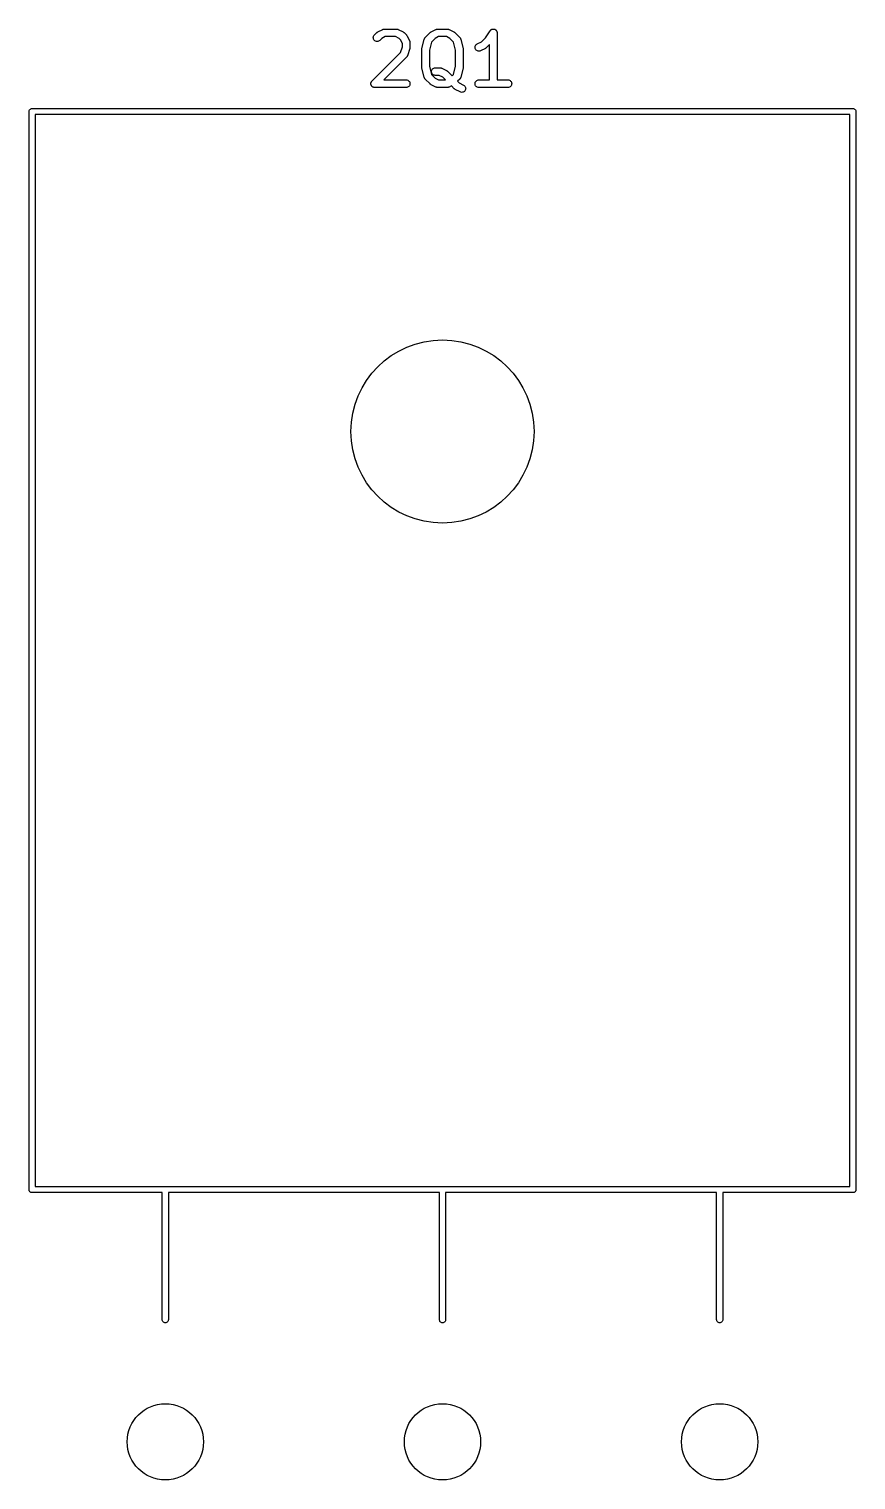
# Model space of a CAD drawing. Extents: x 0.77 to 9.62, y -5.42 to -2.18.
# Drawn here: x 3.465 to 4.106, y -3.305 to -2.182 of the extents above; entities that cross this region are included whole.
import ezdxf

# ---------------------------------------------------------------- set-up
doc = ezdxf.new("R2010")
doc.units = 0
doc.header["$MEASUREMENT"] = 0
doc.layers.add('BLACK', color=7, linetype='CONTINUOUS')

msp = doc.modelspace()

# ---------------------------------------------------------------- linework, layer by layer
at = {"layer": 'BLACK', "linetype": 'CONTINUOUS'}
for p, q in [((3.73186, -2.18828), (3.73192, -2.18771)), ((3.73192, -2.18886), (3.73186, -2.18828)), ((3.73192, -2.18771), (3.73209, -2.18716)), ((3.73208, -2.18941), (3.73192, -2.18886)), ((3.73235, -2.18992), (3.73208, -2.18941)), ((3.73209, -2.18716), (3.73236, -2.18665)), ((3.73236, -2.18665), (3.73273, -2.1862)), ((3.73273, -2.1862), (3.7346, -2.18433)), ((3.7346, -2.18433), (3.73463, -2.1843)), ((3.73463, -2.1843), (3.73476, -2.1842)), ((3.73476, -2.1842), (3.73488, -2.18408)), ((3.73488, -2.18408), (3.73498, -2.18402)), ((3.73498, -2.18402), (3.73508, -2.18394)), ((3.73508, -2.18394), (3.73523, -2.18386)), ((3.73523, -2.18386), (3.73537, -2.18378)), ((3.73537, -2.18378), (3.73912, -2.1819)), ((3.73844, -2.18884), (3.7369, -2.19038)), ((3.74114, -2.1875), (3.73844, -2.18884)), ((3.73912, -2.1819), (3.73916, -2.18188)), ((3.73916, -2.18188), (3.73924, -2.18185)), ((3.73924, -2.18185), (3.73931, -2.18181)), ((3.73931, -2.18181), (3.73951, -2.18175)), ((3.73951, -2.18175), (3.7397, -2.18168)), ((3.7397, -2.18168), (3.73978, -2.18167)), ((3.73978, -2.18167), (3.73987, -2.18165)), ((3.73987, -2.18165), (3.74007, -2.18163)), ((3.74007, -2.18163), (3.74027, -2.18159)), ((3.74027, -2.18159), (3.74035, -2.1816)), ((3.74035, -2.1816), (3.74044, -2.18159)), ((3.74044, -2.18159), (3.74981, -2.18159)), ((3.74912, -2.1875), (3.74114, -2.1875)), ((3.75181, -2.18884), (3.74912, -2.1875)), ((3.74981, -2.18159), (3.74985, -2.18159)), ((3.74985, -2.18159), (3.74994, -2.1816)), ((3.74994, -2.1816), (3.75003, -2.1816)), ((3.75003, -2.1816), (3.75023, -2.18163)), ((3.75023, -2.18163), (3.75043, -2.18165)), ((3.75043, -2.18165), (3.75051, -2.18168)), ((3.75051, -2.18168), (3.75059, -2.1817)), ((3.75059, -2.1817), (3.75078, -2.18177)), ((3.75078, -2.18177), (3.75098, -2.18183)), ((3.75098, -2.18183), (3.75105, -2.18187)), ((3.75105, -2.18187), (3.75113, -2.1819)), ((3.75113, -2.1819), (3.75488, -2.18378)), ((3.75301, -2.19004), (3.75181, -2.18884)), ((3.75488, -2.18378), (3.75492, -2.18379)), ((3.75492, -2.18379), (3.75506, -2.18389)), ((3.75506, -2.18389), (3.7552, -2.18396)), ((3.7552, -2.18396), (3.7553, -2.18404)), ((3.7553, -2.18404), (3.7554, -2.18411)), ((3.7554, -2.18411), (3.75552, -2.18422)), ((3.75552, -2.18422), (3.75565, -2.18433)), ((3.75565, -2.18433), (3.75752, -2.1862)), ((3.75752, -2.1862), (3.75755, -2.18623)), ((3.75755, -2.18623), (3.75766, -2.18636)), ((3.75766, -2.18636), (3.75777, -2.18648)), ((3.75777, -2.18648), (3.75784, -2.18659)), ((3.75784, -2.18659), (3.75791, -2.18668)), ((3.75791, -2.18668), (3.75799, -2.18683)), ((3.75799, -2.18683), (3.75808, -2.18697)), ((3.75808, -2.18697), (3.75995, -2.19072)), ((3.76945, -2.19695), (3.77132, -2.18945)), ((3.77132, -2.18945), (3.77133, -2.18941)), ((3.77133, -2.18941), (3.7714, -2.18922)), ((3.7714, -2.18922), (3.77146, -2.18903)), ((3.77146, -2.18903), (3.7715, -2.18895)), ((3.7715, -2.18895), (3.77153, -2.18887)), ((3.77153, -2.18887), (3.77164, -2.1887)), ((3.77164, -2.1887), (3.77173, -2.18852)), ((3.77173, -2.18852), (3.77179, -2.18846)), ((3.77179, -2.18846), (3.77183, -2.18838)), ((3.77183, -2.18838), (3.77197, -2.18823)), ((3.77197, -2.18823), (3.7721, -2.18808)), ((3.7721, -2.18808), (3.77585, -2.18433)), ((3.77585, -2.18433), (3.77588, -2.1843)), ((3.77588, -2.1843), (3.77601, -2.1842)), ((3.77601, -2.1842), (3.77613, -2.18408)), ((3.77613, -2.18408), (3.77623, -2.18402)), ((3.77623, -2.18402), (3.77633, -2.18394)), ((3.77633, -2.18394), (3.77647, -2.18386)), ((3.77647, -2.18386), (3.77661, -2.18378)), ((3.77661, -2.18378), (3.78036, -2.1819)), ((3.77968, -2.18884), (3.77685, -2.19168)), ((3.78238, -2.1875), (3.77968, -2.18884)), ((3.78036, -2.1819), (3.7804, -2.18188)), ((3.7804, -2.18188), (3.78048, -2.18185)), ((3.78048, -2.18185), (3.78056, -2.18181)), ((3.78056, -2.18181), (3.78075, -2.18175)), ((3.78075, -2.18175), (3.78094, -2.18168)), ((3.78094, -2.18168), (3.78103, -2.18167)), ((3.78103, -2.18167), (3.78111, -2.18165)), ((3.78111, -2.18165), (3.78131, -2.18163)), ((3.78131, -2.18163), (3.78151, -2.18159)), ((3.78151, -2.18159), (3.7816, -2.1816)), ((3.7816, -2.1816), (3.78168, -2.18159)), ((3.78168, -2.18159), (3.78918, -2.18159)), ((3.78849, -2.1875), (3.78238, -2.1875)), ((3.79118, -2.18884), (3.78849, -2.1875)), ((3.78918, -2.18159), (3.78922, -2.18159)), ((3.78922, -2.18159), (3.78931, -2.1816)), ((3.78931, -2.1816), (3.7894, -2.1816)), ((3.7894, -2.1816), (3.7896, -2.18163)), ((3.7896, -2.18163), (3.7898, -2.18165)), ((3.7898, -2.18165), (3.78988, -2.18168)), ((3.78988, -2.18168), (3.78997, -2.1817)), ((3.78997, -2.1817), (3.79015, -2.18177)), ((3.79015, -2.18177), (3.79035, -2.18183)), ((3.79035, -2.18183), (3.79042, -2.18187)), ((3.79042, -2.18187), (3.7905, -2.1819)), ((3.7905, -2.1819), (3.79425, -2.18378)), ((3.79402, -2.19168), (3.79118, -2.18884)), ((3.79425, -2.18378), (3.79429, -2.18379)), ((3.79429, -2.18379), (3.79443, -2.18389)), ((3.79443, -2.18389), (3.79457, -2.18396)), ((3.79457, -2.18396), (3.79467, -2.18404)), ((3.79467, -2.18404), (3.79477, -2.18411)), ((3.79477, -2.18411), (3.79489, -2.18422)), ((3.79489, -2.18422), (3.79502, -2.18433)), ((3.79502, -2.18433), (3.79877, -2.18808)), ((3.79877, -2.18808), (3.7988, -2.18811)), ((3.7988, -2.18811), (3.79892, -2.18826)), ((3.79892, -2.18826), (3.79906, -2.18841)), ((3.79906, -2.18841), (3.7991, -2.18849)), ((3.7991, -2.18849), (3.79916, -2.18856)), ((3.79916, -2.18856), (3.79925, -2.18874)), ((3.79925, -2.18874), (3.79935, -2.18891)), ((3.79935, -2.18891), (3.79938, -2.18899)), ((3.79938, -2.18899), (3.79942, -2.18907)), ((3.79942, -2.18907), (3.79948, -2.18926)), ((3.79948, -2.18926), (3.79955, -2.18945)), ((3.79955, -2.18945), (3.80142, -2.19695)), ((3.81555, -2.19149), (3.81876, -2.18829)), ((3.81876, -2.18829), (3.82235, -2.1829)), ((3.82235, -2.1829), (3.82237, -2.18287)), ((3.82237, -2.18287), (3.82255, -2.18266)), ((3.82237, -2.18287), (3.82237, -2.18287)), ((3.82237, -2.18287), (3.82237, -2.18287)), ((3.82237, -2.18287), (3.82237, -2.18287)), ((3.82255, -2.18266), (3.82274, -2.18243)), ((3.82274, -2.18243), (3.82296, -2.18225)), ((3.82274, -2.18243), (3.82274, -2.18243)), ((3.82274, -2.18243), (3.82274, -2.18243)), ((3.82296, -2.18225), (3.82319, -2.18207)), ((3.82319, -2.18207), (3.82345, -2.18193)), ((3.82319, -2.18207), (3.82319, -2.18207)), ((3.82319, -2.18207), (3.82319, -2.18207)), ((3.82345, -2.18193), (3.8237, -2.1818)), ((3.8237, -2.1818), (3.82396, -2.18173)), ((3.8237, -2.1818), (3.8237, -2.1818)), ((3.8237, -2.1818), (3.8237, -2.1818)), ((3.82396, -2.18173), (3.82425, -2.18164)), ((3.82425, -2.18164), (3.82452, -2.18162)), ((3.82425, -2.18164), (3.82425, -2.18164)), ((3.82425, -2.18164), (3.82425, -2.18164)), ((3.82452, -2.18162), (3.82482, -2.18159)), ((3.82482, -2.18159), (3.82483, -2.18159)), ((3.82483, -2.18159), (3.82483, -2.18159)), ((3.82483, -2.18159), (3.82511, -2.18162)), ((3.82511, -2.18162), (3.8254, -2.18165)), ((3.8254, -2.18165), (3.8254, -2.18165)), ((3.8254, -2.18165), (3.8254, -2.18165)), ((3.8254, -2.18165), (3.82567, -2.18173)), ((3.82567, -2.18173), (3.82595, -2.18182)), ((3.82595, -2.18182), (3.82595, -2.18182)), ((3.82595, -2.18182), (3.82595, -2.18182)), ((3.82595, -2.18182), (3.82619, -2.18195)), ((3.82619, -2.18195), (3.82645, -2.18209)), ((3.82645, -2.18209), (3.82646, -2.1821)), ((3.82646, -2.1821), (3.82646, -2.1821)), ((3.82646, -2.1821), (3.82666, -2.18227)), ((3.82666, -2.18227), (3.8269, -2.18246)), ((3.8269, -2.18246), (3.8269, -2.18246)), ((3.8269, -2.18246), (3.8269, -2.18247)), ((3.8269, -2.18247), (3.82708, -2.18269)), ((3.82708, -2.18269), (3.82726, -2.18291)), ((3.82726, -2.18291), (3.82726, -2.18291)), ((3.82726, -2.18291), (3.82727, -2.18291)), ((3.82727, -2.18291), (3.8274, -2.18317)), ((3.8274, -2.18317), (3.82753, -2.18342)), ((3.82753, -2.18342), (3.82753, -2.18342)), ((3.82753, -2.18342), (3.82753, -2.18342)), ((3.82753, -2.18342), (3.82761, -2.18368)), ((3.82761, -2.18368), (3.8277, -2.18397)), ((3.8277, -2.18397), (3.8277, -2.18397)), ((3.8277, -2.18397), (3.8277, -2.18397)), ((3.8277, -2.18397), (3.82773, -2.18426)), ((3.82773, -2.18426), (3.82776, -2.18454)), ((3.82776, -2.18454), (3.82776, -2.22096)), ((3.73085, -2.22182), (3.75286, -2.19982)), ((3.73271, -2.19037), (3.73235, -2.18992)), ((3.73315, -2.19073), (3.73271, -2.19037)), ((3.73366, -2.19101), (3.73315, -2.19073)), ((3.73421, -2.19118), (3.73366, -2.19101)), ((3.73478, -2.19124), (3.73421, -2.19118)), ((3.73536, -2.19119), (3.73478, -2.19124)), ((3.73591, -2.19103), (3.73536, -2.19119)), ((3.73642, -2.19077), (3.73591, -2.19103)), ((3.73687, -2.19041), (3.73642, -2.19077)), ((3.7369, -2.19038), (3.73687, -2.19041)), ((3.75286, -2.19982), (3.75436, -2.19531)), ((3.75436, -2.19274), (3.75301, -2.19004)), ((3.75436, -2.19531), (3.75436, -2.19274)), ((3.76011, -2.19672), (3.75824, -2.20235)), ((3.75995, -2.19072), (3.75997, -2.19076)), ((3.75997, -2.19076), (3.76, -2.19084)), ((3.76, -2.19084), (3.76004, -2.19092)), ((3.76004, -2.19092), (3.7601, -2.19111)), ((3.7601, -2.19111), (3.76017, -2.1913)), ((3.76015, -2.19656), (3.76011, -2.19672)), ((3.7602, -2.19641), (3.76015, -2.19656)), ((3.76017, -2.1913), (3.76018, -2.19138)), ((3.76018, -2.19138), (3.76021, -2.19147)), ((3.76021, -2.19628), (3.7602, -2.19641)), ((3.76021, -2.19147), (3.76023, -2.19167)), ((3.76024, -2.19616), (3.76021, -2.19628)), ((3.76023, -2.19167), (3.76026, -2.19187)), ((3.76025, -2.196), (3.76024, -2.19616)), ((3.76026, -2.19583), (3.76025, -2.196)), ((3.76026, -2.19187), (3.76026, -2.19196)), ((3.76026, -2.19196), (3.76026, -2.19204)), ((3.76026, -2.19204), (3.76026, -2.19579)), ((3.76026, -2.19579), (3.76026, -2.19583)), ((3.76936, -2.19752), (3.7694, -2.19729)), ((3.76936, -2.19757), (3.76936, -2.19752)), ((3.76936, -2.19762), (3.76936, -2.19757)), ((3.76936, -2.19767), (3.76936, -2.19762)), ((3.76936, -2.21079), (3.76936, -2.19767)), ((3.7694, -2.19729), (3.76942, -2.19705)), ((3.76942, -2.19705), (3.76944, -2.197)), ((3.76944, -2.197), (3.76945, -2.19695)), ((3.77685, -2.19168), (3.77526, -2.19803)), ((3.77526, -2.19803), (3.77526, -2.21043)), ((3.7956, -2.19803), (3.79402, -2.19168)), ((3.7956, -2.21043), (3.7956, -2.19803)), ((3.80142, -2.19695), (3.80143, -2.19699)), ((3.80143, -2.19699), (3.80144, -2.19704)), ((3.80144, -2.19704), (3.80145, -2.19709)), ((3.80145, -2.19709), (3.80148, -2.19733)), ((3.80148, -2.19733), (3.80151, -2.19756)), ((3.80151, -2.19756), (3.8015, -2.19761)), ((3.8015, -2.19761), (3.80151, -2.19767)), ((3.80151, -2.19767), (3.80151, -2.21079)), ((3.81061, -2.19599), (3.81063, -2.19541)), ((3.8107, -2.19655), (3.81061, -2.19599)), ((3.81063, -2.19541), (3.81076, -2.19485)), ((3.8109, -2.19709), (3.8107, -2.19655)), ((3.81076, -2.19485), (3.81099, -2.19432)), ((3.81121, -2.19758), (3.8109, -2.19709)), ((3.81099, -2.19432), (3.81133, -2.19385)), ((3.8116, -2.198), (3.81121, -2.19758)), ((3.81133, -2.19385), (3.81175, -2.19346)), ((3.81207, -2.19834), (3.8116, -2.198)), ((3.81175, -2.19346), (3.81223, -2.19315)), ((3.81259, -2.19858), (3.81207, -2.19834)), ((3.81223, -2.19315), (3.81555, -2.19149)), ((3.81315, -2.19872), (3.81259, -2.19858)), ((3.81373, -2.19874), (3.81315, -2.19872)), ((3.8143, -2.19865), (3.81373, -2.19874)), ((3.81484, -2.19845), (3.8143, -2.19865)), ((3.81488, -2.19843), (3.81484, -2.19845)), ((3.81862, -2.19656), (3.81488, -2.19843)), ((3.81877, -2.19647), (3.81862, -2.19656)), ((3.81891, -2.19639), (3.81877, -2.19647)), ((3.81901, -2.19632), (3.81891, -2.19639)), ((3.81911, -2.19625), (3.81901, -2.19632)), ((3.81923, -2.19614), (3.81911, -2.19625)), ((3.81936, -2.19603), (3.81923, -2.19614)), ((3.81939, -2.196), (3.81936, -2.19603)), ((3.82185, -2.19355), (3.81939, -2.196)), ((3.82185, -2.22096), (3.82185, -2.19355)), ((3.75752, -2.2035), (3.74007, -2.22096)), ((3.75758, -2.20344), (3.75752, -2.2035)), ((3.75764, -2.20338), (3.75758, -2.20344)), ((3.75776, -2.20321), (3.75764, -2.20338)), ((3.75789, -2.20306), (3.75776, -2.20321)), ((3.75793, -2.20298), (3.75789, -2.20306)), ((3.75798, -2.20291), (3.75793, -2.20298)), ((3.75807, -2.20273), (3.75798, -2.20291)), ((3.75816, -2.20255), (3.75807, -2.20273)), ((3.75819, -2.20247), (3.75816, -2.20255)), ((3.75822, -2.20239), (3.75819, -2.20247)), ((3.75824, -2.20235), (3.75822, -2.20239)), ((3.76936, -2.21084), (3.76936, -2.21079)), ((3.76936, -2.21089), (3.76936, -2.21084)), ((3.76939, -2.21113), (3.76936, -2.21089)), ((3.76941, -2.21136), (3.76939, -2.21113)), ((3.76943, -2.21141), (3.76941, -2.21136)), ((3.76944, -2.21147), (3.76943, -2.21141)), ((3.76945, -2.21151), (3.76944, -2.21147)), ((3.77132, -2.219), (3.76945, -2.21151)), ((3.77526, -2.21043), (3.77685, -2.21678)), ((3.77773, -2.21244), (3.77817, -2.21208)), ((3.77817, -2.21208), (3.77868, -2.21181)), ((3.77868, -2.21181), (3.77924, -2.21164)), ((3.77924, -2.21164), (3.77981, -2.21159)), ((3.77981, -2.21159), (3.78356, -2.21159)), ((3.78356, -2.21159), (3.7836, -2.21159)), ((3.7836, -2.21159), (3.78369, -2.2116)), ((3.78369, -2.2116), (3.78377, -2.21159)), ((3.78377, -2.21159), (3.78397, -2.21163)), ((3.78397, -2.21163), (3.78417, -2.21165)), ((3.78417, -2.21165), (3.78425, -2.21168)), ((3.78425, -2.21168), (3.78434, -2.21169)), ((3.78434, -2.21169), (3.78453, -2.21176)), ((3.78453, -2.21176), (3.78472, -2.21182)), ((3.78472, -2.21182), (3.7848, -2.21187)), ((3.7848, -2.21187), (3.78488, -2.2119)), ((3.78488, -2.2119), (3.78863, -2.21377)), ((3.79402, -2.21678), (3.7956, -2.21043)), ((3.80142, -2.21151), (3.79955, -2.219)), ((3.80143, -2.21145), (3.80142, -2.21151)), ((3.80144, -2.2114), (3.80143, -2.21145)), ((3.80147, -2.21117), (3.80144, -2.2114)), ((3.80151, -2.21094), (3.80147, -2.21117)), ((3.80151, -2.21083), (3.8015, -2.21088)), ((3.8015, -2.21088), (3.80151, -2.21094)), ((3.80151, -2.21079), (3.80151, -2.21083)), ((3.73002, -2.22361), (3.73005, -2.22333)), ((3.73005, -2.22332), (3.73013, -2.22305)), ((3.73005, -2.22333), (3.73005, -2.22332)), ((3.73005, -2.22332), (3.73005, -2.22332)), ((3.73013, -2.22305), (3.73021, -2.22278)), ((3.73021, -2.22278), (3.73022, -2.22277)), ((3.73022, -2.22277), (3.73035, -2.22252)), ((3.73022, -2.22277), (3.73022, -2.22277)), ((3.73035, -2.22252), (3.73049, -2.22227)), ((3.73049, -2.22226), (3.73067, -2.22204)), ((3.73049, -2.22227), (3.73049, -2.22226)), ((3.73049, -2.22227), (3.73049, -2.22227)), ((3.73067, -2.22204), (3.73085, -2.22182)), ((3.74007, -2.22096), (3.75731, -2.22096)), ((3.75731, -2.22096), (3.75735, -2.22096)), ((3.75735, -2.22096), (3.75793, -2.22102)), ((3.75793, -2.22102), (3.75847, -2.2212)), ((3.75847, -2.2212), (3.75898, -2.22148)), ((3.75898, -2.22148), (3.75942, -2.22185)), ((3.75942, -2.22185), (3.75978, -2.2223)), ((3.75978, -2.2223), (3.76005, -2.22281)), ((3.76005, -2.22281), (3.76021, -2.22336)), ((3.76021, -2.22336), (3.76026, -2.22393)), ((3.77139, -2.21919), (3.77132, -2.219)), ((3.77144, -2.21938), (3.77139, -2.21919)), ((3.77148, -2.21946), (3.77144, -2.21938)), ((3.77151, -2.21955), (3.77148, -2.21946)), ((3.77162, -2.21972), (3.77151, -2.21955)), ((3.77171, -2.2199), (3.77162, -2.21972)), ((3.77176, -2.21997), (3.77171, -2.2199)), ((3.77181, -2.22004), (3.77176, -2.21997)), ((3.77194, -2.22019), (3.77181, -2.22004)), ((3.77207, -2.22035), (3.77194, -2.22019)), ((3.7721, -2.22038), (3.77207, -2.22035)), ((3.77585, -2.22413), (3.7721, -2.22038)), ((3.77685, -2.21678), (3.77968, -2.21961)), ((3.77686, -2.21452), (3.77692, -2.21395)), ((3.77691, -2.21509), (3.77686, -2.21452)), ((3.77707, -2.21564), (3.77691, -2.21509)), ((3.77692, -2.21395), (3.77709, -2.21339)), ((3.77734, -2.21616), (3.77707, -2.21564)), ((3.77709, -2.21339), (3.77736, -2.21289)), ((3.7777, -2.2166), (3.77734, -2.21616)), ((3.77736, -2.21289), (3.77773, -2.21244)), ((3.77814, -2.21698), (3.7777, -2.2166)), ((3.77865, -2.21725), (3.77814, -2.21698)), ((3.77919, -2.21743), (3.77865, -2.21725)), ((3.77977, -2.21749), (3.77919, -2.21743)), ((3.77968, -2.21961), (3.78238, -2.22096)), ((3.77981, -2.21749), (3.77977, -2.21749)), ((3.78286, -2.21749), (3.77981, -2.21749)), ((3.78238, -2.22096), (3.78768, -2.22096)), ((3.78556, -2.21884), (3.78286, -2.21749)), ((3.78768, -2.22096), (3.78556, -2.21884)), ((3.78863, -2.21377), (3.78867, -2.21379)), ((3.78867, -2.21379), (3.7888, -2.21388)), ((3.7888, -2.21388), (3.78895, -2.21396)), ((3.78895, -2.21396), (3.78905, -2.21404)), ((3.78905, -2.21404), (3.78915, -2.2141)), ((3.78915, -2.2141), (3.78927, -2.21422)), ((3.78927, -2.21422), (3.7894, -2.21433)), ((3.7894, -2.21433), (3.79293, -2.21786)), ((3.79293, -2.21786), (3.79402, -2.21678)), ((3.79877, -2.22038), (3.79711, -2.22204)), ((3.79711, -2.22204), (3.79843, -2.22336)), ((3.79843, -2.22336), (3.80175, -2.22502)), ((3.7989, -2.22022), (3.79877, -2.22038)), ((3.79903, -2.22008), (3.7989, -2.22022)), ((3.79908, -2.22), (3.79903, -2.22008)), ((3.79914, -2.21993), (3.79908, -2.22)), ((3.79923, -2.21975), (3.79914, -2.21993)), ((3.79933, -2.21958), (3.79923, -2.21975)), ((3.79937, -2.2195), (3.79933, -2.21958)), ((3.79941, -2.21942), (3.79937, -2.2195)), ((3.79947, -2.21923), (3.79941, -2.21942)), ((3.79954, -2.21904), (3.79947, -2.21923)), ((3.79955, -2.219), (3.79954, -2.21904)), ((3.8106, -2.22389), (3.81066, -2.22332)), ((3.81066, -2.22332), (3.81083, -2.22277)), ((3.81083, -2.22277), (3.81111, -2.22226)), ((3.81111, -2.22226), (3.81147, -2.22182)), ((3.81147, -2.22182), (3.81192, -2.22145)), ((3.81192, -2.22145), (3.81243, -2.22118)), ((3.81243, -2.22118), (3.81298, -2.22102)), ((3.81298, -2.22102), (3.81355, -2.22096)), ((3.81355, -2.22096), (3.82185, -2.22096)), ((3.82776, -2.22096), (3.83605, -2.22096)), ((3.83605, -2.22096), (3.83609, -2.22096)), ((3.83609, -2.22096), (3.83667, -2.22102)), ((3.83667, -2.22102), (3.83721, -2.2212)), ((3.83721, -2.2212), (3.83772, -2.22148)), ((3.83772, -2.22148), (3.83816, -2.22185)), ((3.83816, -2.22185), (3.83852, -2.2223)), ((3.83852, -2.2223), (3.83879, -2.22281)), ((3.83879, -2.22281), (3.83895, -2.22336)), ((3.83895, -2.22336), (3.839, -2.22393)), ((3.72999, -2.22389), (3.73002, -2.22361)), ((3.72999, -2.2239), (3.72999, -2.22389)), ((3.73001, -2.22418), (3.72999, -2.2239)), ((3.72999, -2.2239), (3.72999, -2.2239)), ((3.73004, -2.22447), (3.73001, -2.22418)), ((3.73004, -2.22448), (3.73004, -2.22447)), ((3.73004, -2.22447), (3.73004, -2.22447)), ((3.73012, -2.22475), (3.73004, -2.22448)), ((3.7302, -2.22502), (3.73012, -2.22475)), ((3.73021, -2.22503), (3.7302, -2.22502)), ((3.7302, -2.22502), (3.7302, -2.22502)), ((3.73034, -2.22529), (3.73021, -2.22503)), ((3.73047, -2.22553), (3.73034, -2.22529)), ((3.73047, -2.22554), (3.73047, -2.22553)), ((3.73047, -2.22553), (3.73047, -2.22553)), ((3.73065, -2.22576), (3.73047, -2.22554)), ((3.73083, -2.22598), (3.73065, -2.22576)), ((3.73084, -2.22599), (3.73083, -2.22598)), ((3.73083, -2.22598), (3.73083, -2.22598)), ((3.73105, -2.22617), (3.73084, -2.22599)), ((3.73127, -2.22635), (3.73105, -2.22617)), ((3.73128, -2.22635), (3.73127, -2.22635)), ((3.73153, -2.22649), (3.73128, -2.22635)), ((3.73128, -2.22635), (3.73128, -2.22635)), ((3.73178, -2.22663), (3.73153, -2.22649)), ((3.73179, -2.22663), (3.73178, -2.22663)), ((3.73178, -2.22663), (3.73178, -2.22663)), ((3.73206, -2.22672), (3.73179, -2.22663)), ((3.73233, -2.2268), (3.73206, -2.22672)), ((3.73234, -2.2268), (3.73233, -2.2268)), ((3.73233, -2.2268), (3.73233, -2.2268)), ((3.73262, -2.22683), (3.73234, -2.2268)), ((3.7329, -2.22687), (3.73262, -2.22683)), ((3.73291, -2.22687), (3.7329, -2.22687)), ((3.73294, -2.22687), (3.73291, -2.22687)), ((3.73291, -2.22687), (3.73291, -2.22687)), ((3.73291, -2.22687), (3.73291, -2.22687)), ((3.75731, -2.22687), (3.73294, -2.22687)), ((3.75789, -2.22681), (3.75731, -2.22687)), ((3.75844, -2.22664), (3.75789, -2.22681)), ((3.75895, -2.22637), (3.75844, -2.22664)), ((3.75939, -2.22601), (3.75895, -2.22637)), ((3.75976, -2.22556), (3.75939, -2.22601)), ((3.76003, -2.22506), (3.75976, -2.22556)), ((3.7602, -2.22451), (3.76003, -2.22506)), ((3.76026, -2.22393), (3.7602, -2.22451)), ((3.77597, -2.22423), (3.77585, -2.22413)), ((3.77609, -2.22435), (3.77597, -2.22423)), ((3.7762, -2.22441), (3.77609, -2.22435)), ((3.77629, -2.22449), (3.7762, -2.22441)), ((3.77644, -2.22457), (3.77629, -2.22449)), ((3.77658, -2.22466), (3.77644, -2.22457)), ((3.77661, -2.22468), (3.77658, -2.22466)), ((3.78036, -2.22655), (3.77661, -2.22468)), ((3.78044, -2.22658), (3.78036, -2.22655)), ((3.78052, -2.22663), (3.78044, -2.22658)), ((3.78071, -2.22669), (3.78052, -2.22663)), ((3.7809, -2.22676), (3.78071, -2.22669)), ((3.78099, -2.22677), (3.7809, -2.22676)), ((3.78107, -2.2268), (3.78099, -2.22677)), ((3.78127, -2.22682), (3.78107, -2.2268)), ((3.78147, -2.22686), (3.78127, -2.22682)), ((3.78156, -2.22686), (3.78147, -2.22686)), ((3.78164, -2.22687), (3.78156, -2.22686)), ((3.78168, -2.22687), (3.78164, -2.22687)), ((3.78918, -2.22687), (3.78168, -2.22687)), ((3.78927, -2.22686), (3.78918, -2.22687)), ((3.78936, -2.22686), (3.78927, -2.22686)), ((3.78956, -2.22683), (3.78936, -2.22686)), ((3.78976, -2.22681), (3.78956, -2.22683)), ((3.78984, -2.22678), (3.78976, -2.22681)), ((3.78993, -2.22677), (3.78984, -2.22678)), ((3.79011, -2.2267), (3.78993, -2.22677)), ((3.79031, -2.22664), (3.79011, -2.2267)), ((3.79038, -2.2266), (3.79031, -2.22664)), ((3.79047, -2.22657), (3.79038, -2.2266)), ((3.7905, -2.22655), (3.79047, -2.22657)), ((3.79235, -2.22563), (3.7905, -2.22655)), ((3.79459, -2.22788), (3.79235, -2.22563)), ((3.79472, -2.22798), (3.79459, -2.22788)), ((3.79484, -2.2281), (3.79472, -2.22798)), ((3.79494, -2.22816), (3.79484, -2.2281)), ((3.79504, -2.22824), (3.79494, -2.22816)), ((3.79519, -2.22832), (3.79504, -2.22824)), ((3.79532, -2.22841), (3.79519, -2.22832)), ((3.79536, -2.22843), (3.79532, -2.22841)), ((3.79911, -2.2303), (3.79536, -2.22843)), ((3.79965, -2.23051), (3.79911, -2.2303)), ((3.80022, -2.23061), (3.79965, -2.23051)), ((3.80079, -2.23059), (3.80022, -2.23061)), ((3.80136, -2.23047), (3.80079, -2.23059)), ((3.80188, -2.23023), (3.80136, -2.23047)), ((3.80175, -2.22502), (3.80179, -2.22504)), ((3.80179, -2.22504), (3.80227, -2.22535)), ((3.80235, -2.2299), (3.80188, -2.23023)), ((3.80227, -2.22535), (3.80269, -2.22575)), ((3.80275, -2.22949), (3.80235, -2.2299)), ((3.80269, -2.22575), (3.80301, -2.22623)), ((3.80306, -2.229), (3.80275, -2.22949)), ((3.80301, -2.22623), (3.80324, -2.22676)), ((3.80327, -2.22846), (3.80306, -2.229)), ((3.80324, -2.22676), (3.80336, -2.22732)), ((3.80337, -2.2279), (3.80327, -2.22846)), ((3.80336, -2.22732), (3.80337, -2.2279)), ((3.81065, -2.22447), (3.8106, -2.22389)), ((3.81082, -2.22502), (3.81065, -2.22447)), ((3.81108, -2.22553), (3.81082, -2.22502)), ((3.81144, -2.22598), (3.81108, -2.22553)), ((3.81189, -2.22635), (3.81144, -2.22598)), ((3.81239, -2.22663), (3.81189, -2.22635)), ((3.81294, -2.2268), (3.81239, -2.22663)), ((3.81351, -2.22687), (3.81294, -2.2268)), ((3.81355, -2.22687), (3.81351, -2.22687)), ((3.83605, -2.22687), (3.81355, -2.22687)), ((3.83663, -2.22681), (3.83605, -2.22687)), ((3.83718, -2.22664), (3.83663, -2.22681)), ((3.83769, -2.22637), (3.83718, -2.22664)), ((3.83813, -2.22601), (3.83769, -2.22637)), ((3.8385, -2.22556), (3.83813, -2.22601)), ((3.83877, -2.22506), (3.8385, -2.22556)), ((3.83894, -2.22451), (3.83877, -2.22506)), ((3.839, -2.22393), (3.83894, -2.22451)), ((3.46534, -2.24547), (3.46539, -2.24501)), ((3.46535, -2.24559), (3.46534, -2.24547)), ((3.46535, -3.07961), (3.46535, -2.24559)), ((3.46539, -2.24501), (3.46552, -2.24456)), ((3.46552, -2.24456), (3.46574, -2.24415)), ((3.46574, -2.24415), (3.46604, -2.24379)), ((3.46604, -2.24379), (3.4664, -2.2435)), ((3.4664, -2.2435), (3.46681, -2.24328)), ((3.46681, -2.24328), (3.46725, -2.24314)), ((3.46725, -2.24314), (3.4676, -2.24311)), ((3.4676, -2.24311), (3.46772, -2.2431)), ((3.4676, -2.24311), (3.4676, -2.24311)), ((3.46772, -2.2431), (3.46783, -2.24311)), ((3.46783, -2.24311), (4.10303, -2.24311)), ((4.10303, -2.24311), (4.10315, -2.2431)), ((4.10315, -2.2431), (4.10327, -2.24311)), ((4.10327, -2.24311), (4.10361, -2.24314)), ((4.10361, -2.24314), (4.10406, -2.24328)), ((4.10406, -2.24328), (4.10447, -2.2435)), ((4.10447, -2.2435), (4.10483, -2.24379)), ((4.10483, -2.24379), (4.10512, -2.24415)), ((4.10512, -2.24415), (4.10534, -2.24456)), ((4.10534, -2.24456), (4.10548, -2.24501)), ((4.10548, -2.24501), (4.10552, -2.24547)), ((4.10552, -2.24547), (4.10551, -2.24559)), ((4.10551, -2.24559), (4.10551, -3.07961)), ((3.47008, -2.24783), (3.47008, -3.07736)), ((4.10079, -2.24783), (3.47008, -2.24783)), ((4.10079, -3.07736), (4.10079, -2.24783)), ((3.46534, -3.07972), (3.46535, -3.07961)), ((3.46539, -3.08019), (3.46534, -3.07972)), ((3.46552, -3.08063), (3.46539, -3.08019)), ((3.46574, -3.08104), (3.46552, -3.08063)), ((3.46604, -3.0814), (3.46574, -3.08104)), ((3.4664, -3.0817), (3.46604, -3.0814)), ((3.46681, -3.08192), (3.4664, -3.0817)), ((3.46725, -3.08205), (3.46681, -3.08192)), ((3.46772, -3.0821), (3.46725, -3.08205)), ((3.46783, -3.08209), (3.46772, -3.0821)), ((3.5685, -3.08209), (3.46783, -3.08209)), ((3.47008, -3.07736), (3.57075, -3.07736)), ((3.5685, -3.18063), (3.5685, -3.08209)), ((3.57075, -3.07736), (3.57087, -3.07735)), ((3.57087, -3.07735), (3.57098, -3.07736)), ((3.57098, -3.07736), (3.78532, -3.07736)), ((3.78307, -3.08209), (3.57323, -3.08209)), ((3.57323, -3.08209), (3.57323, -3.18063)), ((3.78307, -3.18063), (3.78307, -3.08209)), ((3.78532, -3.07736), (3.78543, -3.07735)), ((3.78543, -3.07735), (3.78555, -3.07736)), ((3.78555, -3.07736), (3.99988, -3.07736)), ((3.99764, -3.08209), (3.7878, -3.08209)), ((3.7878, -3.08209), (3.7878, -3.18063)), ((3.99764, -3.18063), (3.99764, -3.08209)), ((3.99988, -3.07736), (4, -3.07735)), ((4, -3.07735), (4.00012, -3.07736)), ((4.00012, -3.07736), (4.10079, -3.07736)), ((4.10303, -3.08209), (4.00236, -3.08209)), ((4.00236, -3.08209), (4.00236, -3.18063)), ((4.10315, -3.0821), (4.10303, -3.08209)), ((4.10327, -3.08209), (4.10315, -3.0821)), ((4.10361, -3.08205), (4.10327, -3.08209)), ((4.10327, -3.08209), (4.10327, -3.08209)), ((4.10406, -3.08192), (4.10361, -3.08205)), ((4.10447, -3.0817), (4.10406, -3.08192)), ((4.10483, -3.0814), (4.10447, -3.0817)), ((4.10512, -3.08104), (4.10483, -3.0814)), ((4.10534, -3.08063), (4.10512, -3.08104)), ((4.10548, -3.08019), (4.10534, -3.08063)), ((4.10552, -3.07972), (4.10548, -3.08019)), ((4.10551, -3.07961), (4.10552, -3.07972)), ((3.56854, -3.18097), (3.5685, -3.18063)), ((3.56867, -3.18142), (3.56854, -3.18097)), ((3.56889, -3.18183), (3.56867, -3.18142)), ((3.56919, -3.18219), (3.56889, -3.18183)), ((3.56955, -3.18249), (3.56919, -3.18219)), ((3.56996, -3.1827), (3.56955, -3.18249)), ((3.5704, -3.18284), (3.56996, -3.1827)), ((3.57087, -3.18289), (3.5704, -3.18284)), ((3.57133, -3.18284), (3.57087, -3.18289)), ((3.57177, -3.1827), (3.57133, -3.18284)), ((3.57218, -3.18249), (3.57177, -3.1827)), ((3.57254, -3.18219), (3.57218, -3.18249)), ((3.57284, -3.18183), (3.57254, -3.18219)), ((3.57306, -3.18142), (3.57284, -3.18183)), ((3.57319, -3.18097), (3.57306, -3.18142)), ((3.57323, -3.18063), (3.57319, -3.18097)), ((3.78311, -3.18097), (3.78307, -3.18063)), ((3.78324, -3.18142), (3.78311, -3.18097)), ((3.78346, -3.18183), (3.78324, -3.18142)), ((3.78375, -3.18219), (3.78346, -3.18183)), ((3.78411, -3.18249), (3.78375, -3.18219)), ((3.78452, -3.1827), (3.78411, -3.18249)), ((3.78497, -3.18284), (3.78452, -3.1827)), ((3.78543, -3.18289), (3.78497, -3.18284)), ((3.7859, -3.18284), (3.78543, -3.18289)), ((3.78634, -3.1827), (3.7859, -3.18284)), ((3.78675, -3.18249), (3.78634, -3.1827)), ((3.78711, -3.18219), (3.78675, -3.18249)), ((3.78741, -3.18183), (3.78711, -3.18219)), ((3.78763, -3.18142), (3.78741, -3.18183)), ((3.78776, -3.18097), (3.78763, -3.18142)), ((3.7878, -3.18063), (3.78776, -3.18097)), ((3.99767, -3.18097), (3.99764, -3.18063)), ((3.99781, -3.18142), (3.99767, -3.18097)), ((3.99803, -3.18183), (3.99781, -3.18142)), ((3.99832, -3.18219), (3.99803, -3.18183)), ((3.99868, -3.18249), (3.99832, -3.18219)), ((3.99909, -3.1827), (3.99868, -3.18249)), ((3.99954, -3.18284), (3.99909, -3.1827)), ((4, -3.18289), (3.99954, -3.18284)), ((4.00046, -3.18284), (4, -3.18289)), ((4.00091, -3.1827), (4.00046, -3.18284)), ((4.00132, -3.18249), (4.00091, -3.1827)), ((4.00168, -3.18219), (4.00132, -3.18249)), ((4.00197, -3.18183), (4.00168, -3.18219)), ((4.00219, -3.18142), (4.00197, -3.18183)), ((4.00233, -3.18097), (4.00219, -3.18142)), ((4.00236, -3.18063), (4.00233, -3.18097))]:
    msp.add_line(p, q, dxfattribs=at)
at = {"layer": 'BLACK'}
for centre, radius in [((3.78543, -2.49311), 0.07087), ((3.57087, -3.275), 0.02953), ((3.78543, -3.275), 0.02953), ((4, -3.275), 0.02953)]:
    msp.add_circle(centre, radius, dxfattribs=at)

doc.saveas('drawing.dxf')
